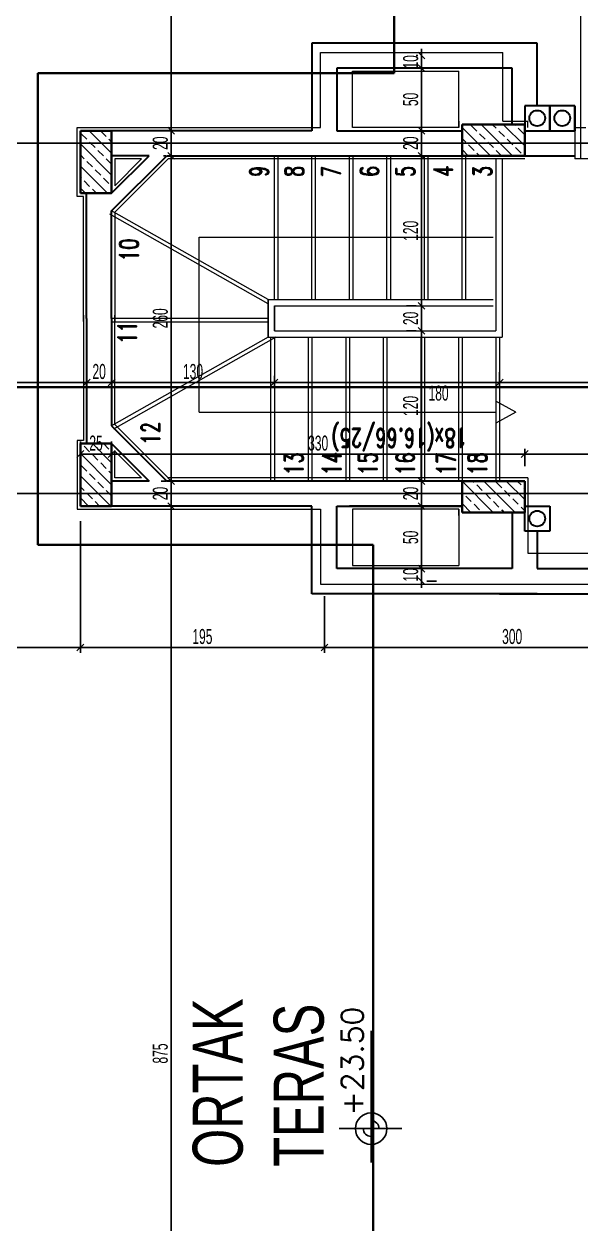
# Model space of a CAD drawing. Header units: inches. Extents: x -7543 to -822, y 102837 to 190349.
# Drawn here: x -829.4541 to -829.3651, y 102836.8407 to 102837.0325 of the extents above; entities that cross this region are included whole.
import ezdxf
from ezdxf.enums import TextEntityAlignment as Align

# ---------------------------------------------------------------- set-up
doc = ezdxf.new("R2010")
doc.units = ezdxf.units.IN
doc.header["$MEASUREMENT"] = 0
for name, pattern in [('ACAD_ISO07W100', [3, 0, -3]), ('DASHDOTX2', [2, 1, -0.5, 0, -0.5]), ('DASHED', [19.05, 12.7, -6.35])]:
    doc.linetypes.add(name, pattern=pattern)
doc.layers.get('0').update_dxf_attribs({"lineweight": 25})
for name, color, linetype, lineweight in [('AKS', 1, 'Continuous', 25), ('ICOL', 55, 'Continuous', 25), ('KESİT', 7, 'Continuous', 40), ('KOLON', 2, 'Continuous', 40), ('SIVA', 150, 'Continuous', 15), ('TARAMA', 8, 'Continuous', 25), ('YAZI', 7, 'Continuous', 25)]:
    doc.layers.add(name, color=color, linetype=linetype, lineweight=lineweight)
for name, color, linetype, lineweight, true_color in [('DUVAR', 7, 'Continuous', 35, 0xfc4642), ('KAPI', 7, 'Continuous', 18, 0xffb360), ('MERDİVEN', 7, 'Continuous', 20, 0x16c244)]:
    doc.layers.add(name, color=color, linetype=linetype, lineweight=lineweight, true_color=true_color)
doc.styles.add('arıal', font='arial.ttf', dxfattribs={"width": 0.7})
doc.styles.add('OLCU', font='tromand.shx', dxfattribs={"width": 0.6, "height": 12})
doc.styles.add('st1', font='romandtw.shx', dxfattribs={"width": 0.7, "height": 40})
doc.styles.add('ÖLÇÜ', font='simplex.shx')

# ---------------------------------------------------------------- blocks, each defined once
blk = doc.blocks.new('_Oblique')
at = {"color": 0, "linetype": 'ByBlock', "lineweight": -2}
blk.add_line((-0.5, -0.5), (0.5, 0.5), dxfattribs=at)

msp = doc.modelspace()

# ---------------------------------------------------------------- linework, layer by layer
at = {"layer": 'AKS', "linetype": 'DASHDOTX2', "ltscale": 10}
for p, q in [((-829.20679, 102837.01343), (-829.5774, 102837.01343)), ((-829.20679, 102836.95743), (-829.5774, 102836.95743))]:
    msp.add_line(p, q, dxfattribs=at)
at = {"layer": 'DUVAR'}
for p, q in [((-829.40808, 102837.02943), (-829.40808, 102837.01543)), ((-829.37208, 102837.02943), (-829.40808, 102837.02943)), ((-829.37208, 102837.01943), (-829.37208, 102837.02943)), ((-829.37608, 102837.02543), (-829.40408, 102837.02543)), ((-829.40408, 102837.02543), (-829.40408, 102837.01543)), ((-829.37608, 102837.01643), (-829.37608, 102837.02543)), ((-829.37008, 102837.01943), (-829.37408, 102837.01943)), ((-829.37408, 102837.01943), (-829.37408, 102837.01543)), ((-829.36608, 102837.01943), (-829.37008, 102837.01943)), ((-829.37008, 102837.01943), (-829.37008, 102837.01543)), ((-829.37008, 102837.01543), (-829.37008, 102837.01943)), ((-829.36608, 102837.01943), (-829.36608, 102837.01543)), ((-829.36608, 102837.01543), (-829.36608, 102837.01943)), ((-829.40808, 102837.01543), (-829.44208, 102837.01543)), ((-829.40408, 102837.01543), (-829.38408, 102837.01543)), ((-829.37408, 102837.01543), (-829.37008, 102837.01543)), ((-829.37008, 102837.01543), (-829.36608, 102837.01543)), ((-829.44008, 102837.00543), (-829.44008, 102837.01143)), ((-829.43408, 102837.01143), (-829.44008, 102837.01143)), ((-829.44008, 102837.00543), (-829.43408, 102837.01143)), ((-829.44008, 102837.0026), (-829.43125, 102837.01143)), ((-829.43125, 102837.01143), (-829.38408, 102837.01143)), ((-829.37408, 102837.01143), (-829.36608, 102837.01143)), ((-829.44408, 102836.98543), (-829.44408, 102837.00543)), ((-829.44008, 102836.98543), (-829.44008, 102837.0026)), ((-829.44408, 102836.98543), (-829.44408, 102836.96543)), ((-829.44008, 102836.98543), (-829.44008, 102836.96826)), ((-829.44008, 102836.96826), (-829.43125, 102836.95943)), ((-829.44008, 102836.96543), (-829.44008, 102836.95943)), ((-829.44008, 102836.96543), (-829.43408, 102836.95943)), ((-829.43408, 102836.95943), (-829.44008, 102836.95943)), ((-829.38408, 102836.95943), (-829.43125, 102836.95943)), ((-829.40808, 102836.95543), (-829.44208, 102836.95543)), ((-829.40808, 102836.94143), (-829.40808, 102836.95543)), ((-829.40408, 102836.95543), (-829.38408, 102836.95543)), ((-829.40408, 102836.94543), (-829.40408, 102836.95543)), ((-829.38408, 102836.95543), (-829.40208, 102836.95543)), ((-829.37408, 102836.95143), (-829.37408, 102836.95543)), ((-829.37408, 102836.95543), (-829.37008, 102836.95543)), ((-829.37008, 102836.95543), (-829.37008, 102836.95143)), ((-829.37608, 102836.95443), (-829.37608, 102836.94543)), ((-829.37008, 102836.95143), (-829.37408, 102836.95143)), ((-829.37208, 102836.95143), (-829.37208, 102836.94543)), ((-829.37608, 102836.94543), (-829.40408, 102836.94543)), ((-829.37208, 102836.94543), (-829.34608, 102836.94543)), ((-829.37208, 102836.94143), (-829.40808, 102836.94143)), ((-829.37808, 102836.94143), (-829.34608, 102836.94143))]:
    msp.add_line(p, q, dxfattribs=at)
for centre in [(-829.37208, 102837.01743), (-829.36808, 102837.01743), (-829.37208, 102836.95343)]:
    msp.add_circle(centre, 0.00125, dxfattribs=at)
at = {"layer": 'ICOL'}
for p, q in [((-829.43057, 102837.01543), (-829.43057, 102837.19043)), ((-829.39056, 102837.02743), (-829.39056, 102837.02851)), ((-829.39056, 102837.02743), (-829.39056, 102837.02543)), ((-829.39056, 102837.02543), (-829.39056, 102837.01543)), ((-829.39056, 102837.02543), (-829.39056, 102837.02435)), ((-829.43057, 102837.01543), (-829.43057, 102837.01143)), ((-829.39056, 102837.01543), (-829.39056, 102837.01143)), ((-829.43057, 102837.01143), (-829.43057, 102836.95943)), ((-829.39056, 102837.01143), (-829.39056, 102836.98743)), ((-829.39056, 102836.98743), (-829.39056, 102836.98343)), ((-829.39056, 102836.98343), (-829.39056, 102836.95943)), ((-829.44408, 102836.9752), (-829.53008, 102836.9752)), ((-829.44408, 102836.9752), (-829.44008, 102836.9752)), ((-829.44008, 102836.9752), (-829.41408, 102836.9752)), ((-829.41408, 102836.9752), (-829.37808, 102836.9752)), ((-829.37808, 102836.9752), (-829.34608, 102836.9752)), ((-829.44508, 102836.96375), (-829.44008, 102836.96375)), ((-829.44008, 102836.96375), (-829.37408, 102836.96375)), ((-829.37408, 102836.96375), (-829.34608, 102836.96375)), ((-829.43057, 102836.95943), (-829.43057, 102836.95543)), ((-829.39056, 102836.95943), (-829.39056, 102836.95543)), ((-829.43057, 102836.95543), (-829.43057, 102836.78043)), ((-829.39056, 102836.95543), (-829.39056, 102836.94543)), ((-829.39056, 102836.94543), (-829.39056, 102836.94651)), ((-829.39056, 102836.94543), (-829.39056, 102836.94343)), ((-829.39056, 102836.94343), (-829.39056, 102836.94235)), ((-829.44508, 102836.93284), (-829.53008, 102836.93284)), ((-829.40608, 102836.93284), (-829.44508, 102836.93284)), ((-829.34608, 102836.93284), (-829.40608, 102836.93284)), ((-829.39861, 102836.8505), (-829.39861, 102836.87157)), ((-829.4037, 102836.85593), (-829.3937, 102836.85593))]:
    msp.add_line(p, q, dxfattribs=at)
at = {"layer": 'ICOL', "color": 53}
for p, q in [((-829.39113, 102837.02743), (-829.3914, 102837.02743)), ((-829.39113, 102837.02543), (-829.3914, 102837.02543)), ((-829.39113, 102837.02543), (-829.3914, 102837.02543)), ((-829.43181, 102837.01543), (-829.43141, 102837.01543)), ((-829.43181, 102837.01543), (-829.43141, 102837.01543)), ((-829.39296, 102837.01543), (-829.3914, 102837.01543)), ((-829.39296, 102837.01543), (-829.3914, 102837.01543)), ((-829.43181, 102837.01143), (-829.43141, 102837.01143)), ((-829.43181, 102837.01143), (-829.43141, 102837.01143)), ((-829.39248, 102837.01143), (-829.3914, 102837.01143)), ((-829.39248, 102837.01143), (-829.3914, 102837.01143)), ((-829.39296, 102836.98743), (-829.3914, 102836.98743)), ((-829.39296, 102836.98743), (-829.3914, 102836.98743)), ((-829.39296, 102836.98343), (-829.3914, 102836.98343)), ((-829.39296, 102836.98343), (-829.3914, 102836.98343)), ((-829.37808, 102836.97684), (-829.37808, 102836.97436)), ((-829.37808, 102836.97684), (-829.37808, 102836.97436)), ((-829.44408, 102836.97592), (-829.44408, 102836.97604)), ((-829.44408, 102836.97592), (-829.44408, 102836.97604)), ((-829.44008, 102836.97592), (-829.44008, 102836.97604)), ((-829.44008, 102836.97592), (-829.44008, 102836.97604)), ((-829.41408, 102836.97623), (-829.41408, 102836.97436)), ((-829.41408, 102836.97623), (-829.41408, 102836.97436)), ((-829.44508, 102836.96575), (-829.44508, 102836.96459)), ((-829.44008, 102836.96575), (-829.44008, 102836.96459)), ((-829.44008, 102836.96575), (-829.44008, 102836.96459)), ((-829.37408, 102836.96183), (-829.37408, 102836.96459)), ((-829.37408, 102836.96183), (-829.37408, 102836.96459)), ((-829.43219, 102836.95943), (-829.43141, 102836.95943)), ((-829.43219, 102836.95943), (-829.43141, 102836.95943)), ((-829.38896, 102836.95943), (-829.38972, 102836.95943)), ((-829.38896, 102836.95943), (-829.38972, 102836.95943)), ((-829.4321, 102836.95543), (-829.43141, 102836.95543)), ((-829.4321, 102836.95543), (-829.43141, 102836.95543)), ((-829.38877, 102836.95543), (-829.38972, 102836.95543)), ((-829.38877, 102836.95543), (-829.38972, 102836.95543)), ((-829.44508, 102836.95303), (-829.44508, 102836.932)), ((-829.44508, 102836.95303), (-829.44508, 102836.932)), ((-829.38816, 102836.94543), (-829.38972, 102836.94543)), ((-829.38816, 102836.94543), (-829.38972, 102836.94543)), ((-829.38816, 102836.94343), (-829.38972, 102836.94343)), ((-829.40608, 102836.94103), (-829.40608, 102836.932)), ((-829.40608, 102836.94103), (-829.40608, 102836.932))]:
    msp.add_line(p, q, dxfattribs=at)
at = {"layer": 'ICOL'}
msp.add_circle((-829.39861, 102836.85593), 0.00252, dxfattribs=at)
for start, end in [(180, 270), (359.9689, 89.9689)]:
    msp.add_arc((-829.39861, 102836.85593), 0.00126, start, end, dxfattribs=at)
at = {"layer": 'KAPI'}
for p, q in [((-829.36508, 102837.01593), (-829.36508, 102837.03393)), ((-829.36608, 102837.01593), (-829.36608, 102837.01093)), ((-829.36608, 102837.01593), (-829.36508, 102837.01593)), ((-829.36508, 102837.01093), (-829.36508, 102837.01593)), ((-829.36508, 102837.01593), (-829.36428, 102837.01593)), ((-829.36508, 102837.01093), (-829.36608, 102837.01093)), ((-829.34708, 102837.01093), (-829.36508, 102837.01093))]:
    msp.add_line(p, q, dxfattribs=at)
at = {"layer": 'KESİT', "linetype": 'DASHED'}
for p, q in [((-829.39496, 102837.25059), (-829.39496, 102837.02463)), ((-829.39496, 102837.02463), (-829.45188, 102837.02463)), ((-829.45188, 102837.02463), (-829.45188, 102836.94921)), ((-829.20906, 102836.97443), (-829.45655, 102836.97443)), ((-829.45188, 102836.94921), (-829.39827, 102836.94921)), ((-829.39827, 102836.94921), (-829.39827, 102836.72216))]:
    msp.add_line(p, q, dxfattribs=at)
at = {"layer": 'KOLON'}
for p, q in [((-829.44508, 102837.01543), (-829.44008, 102837.01543)), ((-829.44508, 102837.00543), (-829.44508, 102837.01543)), ((-829.44508, 102837.01543), (-829.44008, 102837.01543)), ((-829.44508, 102837.00543), (-829.44508, 102837.01543)), ((-829.44008, 102837.01543), (-829.44008, 102837.00543)), ((-829.44008, 102837.01543), (-829.44008, 102837.00543)), ((-829.38408, 102837.01143), (-829.38408, 102837.01643)), ((-829.38408, 102837.01643), (-829.37408, 102837.01643)), ((-829.38408, 102837.01143), (-829.38408, 102837.01643)), ((-829.38408, 102837.01643), (-829.37408, 102837.01643)), ((-829.37408, 102837.01643), (-829.37408, 102837.01143)), ((-829.37408, 102837.01643), (-829.37408, 102837.01143)), ((-829.37408, 102837.01143), (-829.38408, 102837.01143)), ((-829.37408, 102837.01143), (-829.38408, 102837.01143)), ((-829.44008, 102837.00543), (-829.44508, 102837.00543)), ((-829.44008, 102837.00543), (-829.44508, 102837.00543)), ((-829.44008, 102836.96543), (-829.44508, 102836.96543)), ((-829.44508, 102836.96543), (-829.44508, 102836.95543)), ((-829.44008, 102836.96543), (-829.44508, 102836.96543)), ((-829.44508, 102836.96543), (-829.44508, 102836.95543)), ((-829.44008, 102836.95543), (-829.44008, 102836.96543)), ((-829.44008, 102836.95543), (-829.44008, 102836.96543)), ((-829.37408, 102836.95943), (-829.38408, 102836.95943)), ((-829.38408, 102836.95943), (-829.38408, 102836.95443)), ((-829.37408, 102836.95943), (-829.38408, 102836.95943)), ((-829.38408, 102836.95943), (-829.38408, 102836.95443)), ((-829.37408, 102836.95443), (-829.37408, 102836.95943)), ((-829.37408, 102836.95443), (-829.37408, 102836.95943)), ((-829.44508, 102836.95543), (-829.44008, 102836.95543)), ((-829.44508, 102836.95543), (-829.44008, 102836.95543)), ((-829.38408, 102836.95443), (-829.37408, 102836.95443)), ((-829.38408, 102836.95443), (-829.37408, 102836.95443))]:
    msp.add_line(p, q, dxfattribs=at)
at = {"layer": 'MERDİVEN', "linetype": 'ACAD_ISO07W100'}
for p, q in [((-829.41408, 102836.98843), (-829.41408, 102837.01143)), ((-829.40808, 102836.98843), (-829.40808, 102837.01143)), ((-829.40208, 102836.98843), (-829.40208, 102837.01143)), ((-829.39608, 102836.98843), (-829.39608, 102837.01143)), ((-829.39008, 102836.98843), (-829.39008, 102837.01143)), ((-829.38408, 102836.98843), (-829.38408, 102837.01143)), ((-829.41508, 102836.98774), (-829.44038, 102837.00208)), ((-829.41508, 102836.98483), (-829.44008, 102836.98483)), ((-829.41386, 102836.98243), (-829.43978, 102836.96774)), ((-829.41408, 102836.98243), (-829.41408, 102836.95943)), ((-829.40808, 102836.98243), (-829.40808, 102836.95943)), ((-829.40208, 102836.98243), (-829.40208, 102836.95943)), ((-829.39608, 102836.98243), (-829.39608, 102836.95943)), ((-829.39008, 102836.98243), (-829.39008, 102836.95943)), ((-829.38408, 102836.98243), (-829.38408, 102836.95943)), ((-829.37808, 102836.98243), (-829.37808, 102836.95943))]:
    msp.add_line(p, q, dxfattribs=at)
at = {"layer": 'MERDİVEN'}
for p, q in [((-829.41348, 102836.98843), (-829.41348, 102837.01143)), ((-829.40748, 102836.98843), (-829.40748, 102837.01143)), ((-829.40148, 102836.98843), (-829.40148, 102837.01143)), ((-829.39548, 102836.98843), (-829.39548, 102837.01143)), ((-829.38948, 102836.98843), (-829.38948, 102837.01143)), ((-829.38348, 102836.98843), (-829.38348, 102837.01143)), ((-829.37868, 102837.01093), (-829.37868, 102836.98343)), ((-829.37768, 102837.01093), (-829.37768, 102836.98243)), ((-829.41508, 102836.98843), (-829.44008, 102837.0026)), ((-829.42608, 102836.97043), (-829.42608, 102836.99843)), ((-829.42608, 102836.99843), (-829.3791, 102836.99843)), ((-829.41508, 102836.98243), (-829.41508, 102836.98843)), ((-829.41508, 102836.98843), (-829.41508, 102836.98243)), ((-829.41508, 102836.98843), (-829.41508, 102836.98243)), ((-829.41508, 102836.98843), (-829.37912, 102836.98843)), ((-829.41508, 102836.98243), (-829.41508, 102836.98843)), ((-829.41408, 102836.98843), (-829.37911, 102836.98843)), ((-829.41408, 102836.98843), (-829.37911, 102836.98843)), ((-829.41408, 102836.98343), (-829.41408, 102836.98743)), ((-829.41408, 102836.98743), (-829.41408, 102836.98343)), ((-829.41408, 102836.98743), (-829.41408, 102836.98343)), ((-829.41408, 102836.98743), (-829.37911, 102836.98743)), ((-829.41408, 102836.98343), (-829.41408, 102836.98743)), ((-829.41308, 102836.98743), (-829.37911, 102836.98743)), ((-829.41308, 102836.98743), (-829.37911, 102836.98743)), ((-829.41308, 102836.98743), (-829.37911, 102836.98743)), ((-829.41508, 102836.98543), (-829.44008, 102836.98543)), ((-829.41508, 102836.98243), (-829.44008, 102836.96826)), ((-829.41508, 102836.98243), (-829.37768, 102836.98243)), ((-829.41468, 102836.98243), (-829.41468, 102836.95943)), ((-829.41408, 102836.98343), (-829.37868, 102836.98343)), ((-829.41408, 102836.98243), (-829.37768, 102836.98243)), ((-829.41408, 102836.98243), (-829.37768, 102836.98243)), ((-829.41408, 102836.98243), (-829.37768, 102836.98243)), ((-829.41308, 102836.98343), (-829.37868, 102836.98343)), ((-829.41308, 102836.98343), (-829.37868, 102836.98343)), ((-829.41308, 102836.98343), (-829.37868, 102836.98343)), ((-829.40868, 102836.98243), (-829.40868, 102836.95943)), ((-829.40268, 102836.98243), (-829.40268, 102836.95943)), ((-829.39668, 102836.98243), (-829.39668, 102836.95943)), ((-829.39068, 102836.98243), (-829.39068, 102836.95943)), ((-829.38468, 102836.98243), (-829.38468, 102836.95943)), ((-829.37868, 102836.98243), (-829.37868, 102836.95943)), ((-829.37548, 102836.97043), (-829.37868, 102836.97218)), ((-829.42608, 102836.97043), (-829.37868, 102836.97043)), ((-829.37548, 102836.97043), (-829.37868, 102836.96868)), ((-829.37548, 102836.97043), (-829.37868, 102836.96868))]:
    msp.add_line(p, q, dxfattribs=at)
at = {"layer": 'SIVA'}
for p, q in [((-829.40668, 102837.02793), (-829.37758, 102837.02793)), ((-829.40668, 102837.01593), (-829.40668, 102837.02793)), ((-829.37758, 102837.01693), (-829.37758, 102837.02793)), ((-829.40158, 102837.02493), (-829.38458, 102837.02493)), ((-829.40158, 102837.01593), (-829.40158, 102837.02493)), ((-829.38458, 102837.01693), (-829.38458, 102837.02493)), ((-829.38458, 102837.01593), (-829.38458, 102837.01693)), ((-829.38458, 102837.01693), (-829.38458, 102837.01593)), ((-829.37758, 102837.01693), (-829.37358, 102837.01693)), ((-829.37358, 102837.01593), (-829.37358, 102837.01693)), ((-829.44558, 102837.01593), (-829.43958, 102837.01593)), ((-829.44558, 102837.00493), (-829.44558, 102837.01593)), ((-829.44058, 102837.01593), (-829.40668, 102837.01593)), ((-829.38458, 102837.01593), (-829.40158, 102837.01593)), ((-829.43529, 102837.01093), (-829.43958, 102837.01093)), ((-829.43958, 102837.01093), (-829.43958, 102837.00664)), ((-829.43958, 102837.00664), (-829.43529, 102837.01093)), ((-829.43958, 102837.0024), (-829.43104, 102837.01093)), ((-829.37408, 102837.01093), (-829.43104, 102837.01093)), ((-829.44458, 102837.00493), (-829.44558, 102837.00493)), ((-829.44458, 102836.98493), (-829.44458, 102837.00493)), ((-829.43958, 102837.0024), (-829.43958, 102836.98493)), ((-829.44458, 102836.98593), (-829.44458, 102836.96593)), ((-829.43958, 102836.96847), (-829.43958, 102836.98593)), ((-829.43958, 102836.96847), (-829.43104, 102836.95993)), ((-829.44458, 102836.96593), (-829.44558, 102836.96593)), ((-829.44558, 102836.96593), (-829.44558, 102836.95493)), ((-829.43958, 102836.95993), (-829.43958, 102836.96422)), ((-829.43958, 102836.96422), (-829.43529, 102836.95993)), ((-829.43529, 102836.95993), (-829.43958, 102836.95993)), ((-829.38358, 102836.95993), (-829.43104, 102836.95993)), ((-829.37358, 102836.95993), (-829.38458, 102836.95993)), ((-829.37358, 102836.95993), (-829.37358, 102836.95393)), ((-829.44558, 102836.95493), (-829.43958, 102836.95493)), ((-829.44058, 102836.95493), (-829.40668, 102836.95493)), ((-829.40668, 102836.95493), (-829.40668, 102836.94293)), ((-829.38458, 102836.95493), (-829.40158, 102836.95493)), ((-829.40158, 102836.95493), (-829.40158, 102836.94593)), ((-829.38458, 102836.95493), (-829.38458, 102836.95393)), ((-829.38458, 102836.95393), (-829.38458, 102836.95493)), ((-829.38458, 102836.95393), (-829.38458, 102836.94593)), ((-829.37358, 102836.95393), (-829.37358, 102836.94793)), ((-829.37358, 102836.94793), (-829.34658, 102836.94793)), ((-829.40158, 102836.94593), (-829.38458, 102836.94593)), ((-829.40668, 102836.94293), (-829.34658, 102836.94293))]:
    msp.add_line(p, q, dxfattribs=at)
at = {"layer": 'TARAMA'}
for p, q in [((-829.44404, 102837.01405), (-829.44493, 102837.01493)), ((-829.44008, 102837.01185), (-829.44366, 102837.01543)), ((-829.44095, 102837.01449), (-829.44183, 102837.01537)), ((-829.44008, 102837.01539), (-829.44012, 102837.01543)), ((-829.37956, 102837.01143), (-829.38408, 102837.01595)), ((-829.38173, 102837.01537), (-829.38261, 102837.01626)), ((-829.3804, 102837.01405), (-829.38129, 102837.01493)), ((-829.37602, 102837.01143), (-829.38102, 102837.01643)), ((-829.37864, 102837.01581), (-829.37925, 102837.01643)), ((-829.37731, 102837.01449), (-829.37819, 102837.01537)), ((-829.37408, 102837.01303), (-829.37749, 102837.01643)), ((-829.37554, 102837.01626), (-829.37572, 102837.01643)), ((-829.37422, 102837.01493), (-829.3751, 102837.01581)), ((-829.44008, 102837.00831), (-829.44508, 102837.01331)), ((-829.44272, 102837.01272), (-829.4436, 102837.0136)), ((-829.44008, 102837.01362), (-829.44051, 102837.01405)), ((-829.3835, 102837.0136), (-829.38408, 102837.01419)), ((-829.38217, 102837.01228), (-829.38305, 102837.01316)), ((-829.37908, 102837.01272), (-829.37996, 102837.0136)), ((-829.37598, 102837.01316), (-829.37687, 102837.01405)), ((-829.44448, 102837.01095), (-829.44508, 102837.01155)), ((-829.44139, 102837.01139), (-829.44227, 102837.01228)), ((-829.44008, 102837.01008), (-829.44095, 102837.01095)), ((-829.38309, 102837.01143), (-829.38408, 102837.01242)), ((-829.38132, 102837.01143), (-829.38173, 102837.01184)), ((-829.37779, 102837.01143), (-829.37864, 102837.01228)), ((-829.37466, 102837.01184), (-829.37554, 102837.01272)), ((-829.44073, 102837.00543), (-829.44508, 102837.00978)), ((-829.44316, 102837.00963), (-829.44404, 102837.01051)), ((-829.44183, 102837.0083), (-829.44272, 102837.00918)), ((-829.44493, 102837.00786), (-829.44508, 102837.00801)), ((-829.4436, 102837.00653), (-829.44448, 102837.00742)), ((-829.44051, 102837.00697), (-829.44139, 102837.00786)), ((-829.44427, 102837.00543), (-829.44508, 102837.00624)), ((-829.4425, 102837.00543), (-829.44316, 102837.00609)), ((-829.4436, 102836.96411), (-829.44448, 102836.96499)), ((-829.44008, 102836.96235), (-829.44316, 102836.96543)), ((-829.44051, 102836.96455), (-829.44139, 102836.96543)), ((-829.44008, 102836.95882), (-829.44508, 102836.96382)), ((-829.44227, 102836.96278), (-829.44316, 102836.96366)), ((-829.44404, 102836.96101), (-829.44493, 102836.9619)), ((-829.44095, 102836.96145), (-829.44183, 102836.96234)), ((-829.44008, 102836.96058), (-829.44051, 102836.96101)), ((-829.44023, 102836.95543), (-829.44508, 102836.96028)), ((-829.44272, 102836.95969), (-829.4436, 102836.96057)), ((-829.44139, 102836.95836), (-829.44227, 102836.95924)), ((-829.37912, 102836.95443), (-829.38408, 102836.95939)), ((-829.38217, 102836.95924), (-829.38236, 102836.95943)), ((-829.37559, 102836.95443), (-829.38059, 102836.95943)), ((-829.37775, 102836.95836), (-829.37864, 102836.95924)), ((-829.37408, 102836.95646), (-829.37705, 102836.95943)), ((-829.37466, 102836.9588), (-829.37529, 102836.95943)), ((-829.44448, 102836.95792), (-829.44508, 102836.95851)), ((-829.44316, 102836.95659), (-829.44404, 102836.95748)), ((-829.44008, 102836.95705), (-829.44095, 102836.95792)), ((-829.38394, 102836.95748), (-829.38408, 102836.95762)), ((-829.38085, 102836.95792), (-829.38173, 102836.9588)), ((-829.37952, 102836.95659), (-829.3804, 102836.95748)), ((-829.37643, 102836.95704), (-829.37731, 102836.95792)), ((-829.37408, 102836.95822), (-829.37422, 102836.95836)), ((-829.44376, 102836.95543), (-829.44508, 102836.95675)), ((-829.442, 102836.95543), (-829.44272, 102836.95615)), ((-829.38266, 102836.95443), (-829.38408, 102836.95585)), ((-829.38261, 102836.95615), (-829.3835, 102836.95704)), ((-829.38129, 102836.95483), (-829.38217, 102836.95571)), ((-829.37819, 102836.95527), (-829.37908, 102836.95615)), ((-829.3751, 102836.95571), (-829.37598, 102836.95659)), ((-829.37408, 102836.95469), (-829.37466, 102836.95527)), ((-829.37736, 102836.95443), (-829.37775, 102836.95483))]:
    msp.add_line(p, q, dxfattribs=at)

# ---------------------------------------------------------------- block references
at = {"layer": 'ICOL'}
for p, xscale, yscale, zscale, rotation in [((-829.39056, 102837.02743), 0.001080000001820736, 0.001080000001820736, 0.001080000001820736, 270), ((-829.39056, 102837.02543), 0.001080000001820736, 0.001080000001820736, 0.001080000001820736, 90), ((-829.39056, 102837.02543), 0.001080000001820736, 0.001080000001820736, 0.001080000001820736, 90), ((-829.43057, 102837.01543), 0.001080000001820736, 0.001080000001820736, 0.001080000001820736, 270), ((-829.43057, 102837.01543), 0.001080000001820736, 0.001080000001820736, 0.001080000001820736, 90), ((-829.39056, 102837.01543), 0.001080000001820736, 0.001080000001820736, 0.001080000001820736, 90), ((-829.39056, 102837.01543), 0.001080000001820736, 0.001080000001820736, 0.001080000001820736, 270), ((-829.43057, 102837.01143), 0.001080000001820736, 0.001080000001820736, 0.001080000001820736, 90), ((-829.43057, 102837.01143), 0.001080000001820736, 0.001080000001820736, 0.001080000001820736, 270), ((-829.39056, 102837.01143), 0.001080000001820736, 0.001080000001820736, 0.001080000001820736, 90), ((-829.39056, 102837.01143), 0.001080000001820736, 0.001080000001820736, 0.001080000001820736, 270), ((-829.39056, 102836.98743), 0.001080000001820736, 0.001080000001820736, 0.001080000001820736, 90), ((-829.39056, 102836.98743), 0.001080000001820736, 0.001080000001820736, 0.001080000001820736, 270), ((-829.39056, 102836.98343), 0.001080000001820736, 0.001080000001820736, 0.001080000001820736, 90), ((-829.39056, 102836.98343), 0.001080000001820736, 0.001080000001820736, 0.001080000001820736, 270), ((-829.44408, 102836.9752), 0.001080000000001746, 0.001080000000001746, 0.001080000000001746, 180), ((-829.44008, 102836.9752), 0.001080000000001746, 0.001080000000001746, 0.001080000000001746, 180), ((-829.41408, 102836.9752), 0.001080000000001746, 0.001080000000001746, 0.001080000000001746, 180), ((-829.37808, 102836.9752), 0.001080000000001746, 0.001080000000001746, 0.001080000000001746, 180), ((-829.44508, 102836.96375), 0.001080000000001746, 0.001080000000001746, 0.001080000000001746, 180), ((-829.44008, 102836.96375), 0.001080000000001746, 0.001080000000001746, 0.001080000000001746, 180), ((-829.37408, 102836.96375), 0.001080000000001746, 0.001080000000001746, 0.001080000000001746, 180), ((-829.43057, 102836.95943), 0.001080000001820736, 0.001080000001820736, 0.001080000001820736, 90), ((-829.43057, 102836.95943), 0.001080000001820736, 0.001080000001820736, 0.001080000001820736, 270), ((-829.39056, 102836.95943), 0.001080000001820736, 0.001080000001820736, 0.001080000001820736, 90), ((-829.39056, 102836.95943), 0.001080000001820736, 0.001080000001820736, 0.001080000001820736, 270), ((-829.43057, 102836.95543), 0.001080000001820736, 0.001080000001820736, 0.001080000001820736, 90), ((-829.43057, 102836.95543), 0.001080000001820736, 0.001080000001820736, 0.001080000001820736, 270), ((-829.39056, 102836.95543), 0.001080000001820736, 0.001080000001820736, 0.001080000001820736, 90), ((-829.39056, 102836.95543), 0.001080000001820736, 0.001080000001820736, 0.001080000001820736, 270), ((-829.39056, 102836.94543), 0.001080000001820736, 0.001080000001820736, 0.001080000001820736, 270), ((-829.39056, 102836.94543), 0.001080000001820736, 0.001080000001820736, 0.001080000001820736, 270), ((-829.39056, 102836.94343), 0.001080000001820736, 0.001080000001820736, 0.001080000001820736, 90), ((-829.44508, 102836.93284), 0.001080000000001746, 0.001080000000001746, 0.001080000000001746, 180), ((-829.40608, 102836.93284), 0.001080000000001746, 0.001080000000001746, 0.001080000000001746, 180)]:
    msp.add_blockref('_Oblique', p, dxfattribs=dict(at, xscale=xscale, yscale=yscale, zscale=zscale, rotation=rotation))
at = {"layer": 'ICOL', "xscale": 0.001080000000001746, "yscale": 0.001080000000001746, "zscale": 0.001080000000001746}
for p in [(-829.44408, 102836.9752), (-829.44008, 102836.9752), (-829.41408, 102836.9752), (-829.37808, 102836.9752), (-829.44008, 102836.96375), (-829.37408, 102836.96375), (-829.44508, 102836.93284), (-829.40608, 102836.93284)]:
    msp.add_blockref('_Oblique', p, dxfattribs=at)

# ---------------------------------------------------------------- texts
at = {"layer": 'ICOL', "char_height": 0.0024, "attachment_point": 5, "rotation": 90, "style": 'OLCU'}
for s, insert in [('\\A1;10', (-829.39229, 102837.02643)), ('\\A1;50', (-829.39229, 102837.02043)), ('\\A1;20', (-829.4323, 102837.01343)), ('\\A1;20', (-829.39229, 102837.01343)), ('\\A1;120', (-829.39229, 102836.99943)), ('\\A1;260', (-829.4323, 102836.98543)), ('\\A1;20', (-829.39229, 102836.98543)), ('\\A1;120', (-829.39229, 102836.97143)), ('\\A1;20', (-829.4323, 102836.95743)), ('\\A1;20', (-829.39229, 102836.95743)), ('\\A1;50', (-829.39229, 102836.95043)), ('\\A1;10', (-829.39229, 102836.94443)), ('\\A1;875', (-829.4323, 102836.86793))]:
    msp.add_mtext(s, dxfattribs=dict(at, insert=insert))
at = {"layer": 'ICOL', "char_height": 0.0024, "attachment_point": 5, "style": 'OLCU'}
for s, insert in [('\\A1;20', (-829.44208, 102836.97693)), ('\\A1;130', (-829.42708, 102836.97693)), ('\\A1;180', (-829.38784, 102836.97347)), ('\\A1;25', (-829.44258, 102836.96548)), ('\\A1;330', (-829.40708, 102836.96548)), ('\\A1;195', (-829.42558, 102836.93457)), ('\\A1;300', (-829.37608, 102836.93457))]:
    msp.add_mtext(s, dxfattribs=dict(at, insert=insert))
at = {"layer": 'ICOL', "style": 'ÖLÇÜ'}
msp.add_attdef('+23.50', text='%%p0.00', height=0.0035, rotation=90, dxfattribs=at).set_placement((-829.39987, 102836.86671), align=Align.CENTER)
at = {"layer": 'YAZI', "width": 0.7}
for s, height, rotation, style, p in [('9', 0.003, 90, 'st1', (-829.41501, 102837.00803)), ('8', 0.003, 90, 'st1', (-829.40941, 102837.00803)), ('7', 0.003, 90, 'st1', (-829.40351, 102837.00803)), ('6', 0.003, 90, 'st1', (-829.39736, 102837.00803)), ('5', 0.003, 90, 'st1', (-829.39163, 102837.00803)), ('4', 0.003, 90, 'st1', (-829.38563, 102837.00803)), ('3', 0.003, 90, 'st1', (-829.37932, 102837.00803)), ('10', 0.003, 90, 'st1', (-829.43581, 102836.9946)), ('11', 0.003, 90, 'st1', (-829.4361, 102836.98143)), ('18x(16.66/25)', 0.003, 180, 'st1', (-829.38329, 102836.96781)), ('12', 0.003, 90, 'st1', (-829.43236, 102836.96528)), ('13', 0.003, 90, 'st1', (-829.40948, 102836.96043)), ('14', 0.003, 90, 'st1', (-829.40343, 102836.96043)), ('15', 0.003, 90, 'st1', (-829.39764, 102836.96043)), ('16', 0.003, 90, 'st1', (-829.39166, 102836.96043)), ('17', 0.003, 90, 'st1', (-829.38515, 102836.96043)), ('18', 0.003, 90, 'st1', (-829.38014, 102836.96043)), ('ORTAK', 0.008, 90, 'arıal', (-829.41913, 102836.84981)), ('TERAS', 0.008, 90, 'arıal', (-829.40619, 102836.84981))]:
    msp.add_text(s, height=height, rotation=rotation, dxfattribs=dict(at, style=style)).set_placement(p)

doc.saveas('drawing.dxf')
